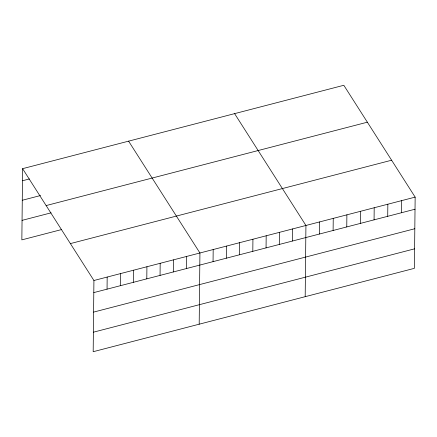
<?xml version="1.0" encoding="UTF-8"?>
<svg xmlns="http://www.w3.org/2000/svg" width="437" height="437" viewBox="0 0 437 437"><rect width="100%" height="100%" fill="white"/><g stroke="black" fill="none" stroke-linecap="round" stroke-linejoin="round"><path stroke-width="0.66" d="M22.598 168.666L93.922 280.499L93.179 351.714L414.402 268.334L415.15 197.125L343.821 85.286L22.598 168.666L21.85 239.875L61.601 229.556M107.049 289.157L107.174 277.063M120.295 285.722L120.426 273.622M133.547 282.28L133.673 270.186M146.799 278.839L146.925 266.745M160.051 275.403L160.177 263.303M173.298 271.961L173.429 259.868M186.55 268.52L186.675 256.426M199.185 324.199L199.928 252.99L128.598 141.151M213.054 261.643L213.18 249.549M226.3 258.207L226.432 246.107M239.552 254.766L239.678 242.672M252.805 251.324L252.93 239.23M266.057 247.888L266.182 235.789M279.303 244.447L279.434 232.353M292.555 241.011L292.681 228.912M305.184 296.685L305.933 225.476L234.603 113.636M319.458 234.024L319.584 221.93M333.109 230.485L333.24 218.385M346.765 226.94L346.891 214.846M360.416 223.394L360.541 211.3M374.067 219.849L374.192 207.755M387.717 216.31L387.848 204.21M401.374 212.764L401.499 200.67M22.467 180.76L29.41 178.957M22.265 200.266L40.565 195.519M46.136 205.57L367.359 122.196M22.052 220.368L51.08 212.835M70.384 243.595L391.612 160.221M93.922 280.499L415.15 197.125M93.797 292.599L415.024 209.219M93.594 312.105L414.817 228.731M93.381 332.202L414.609 248.828"/></g></svg>
